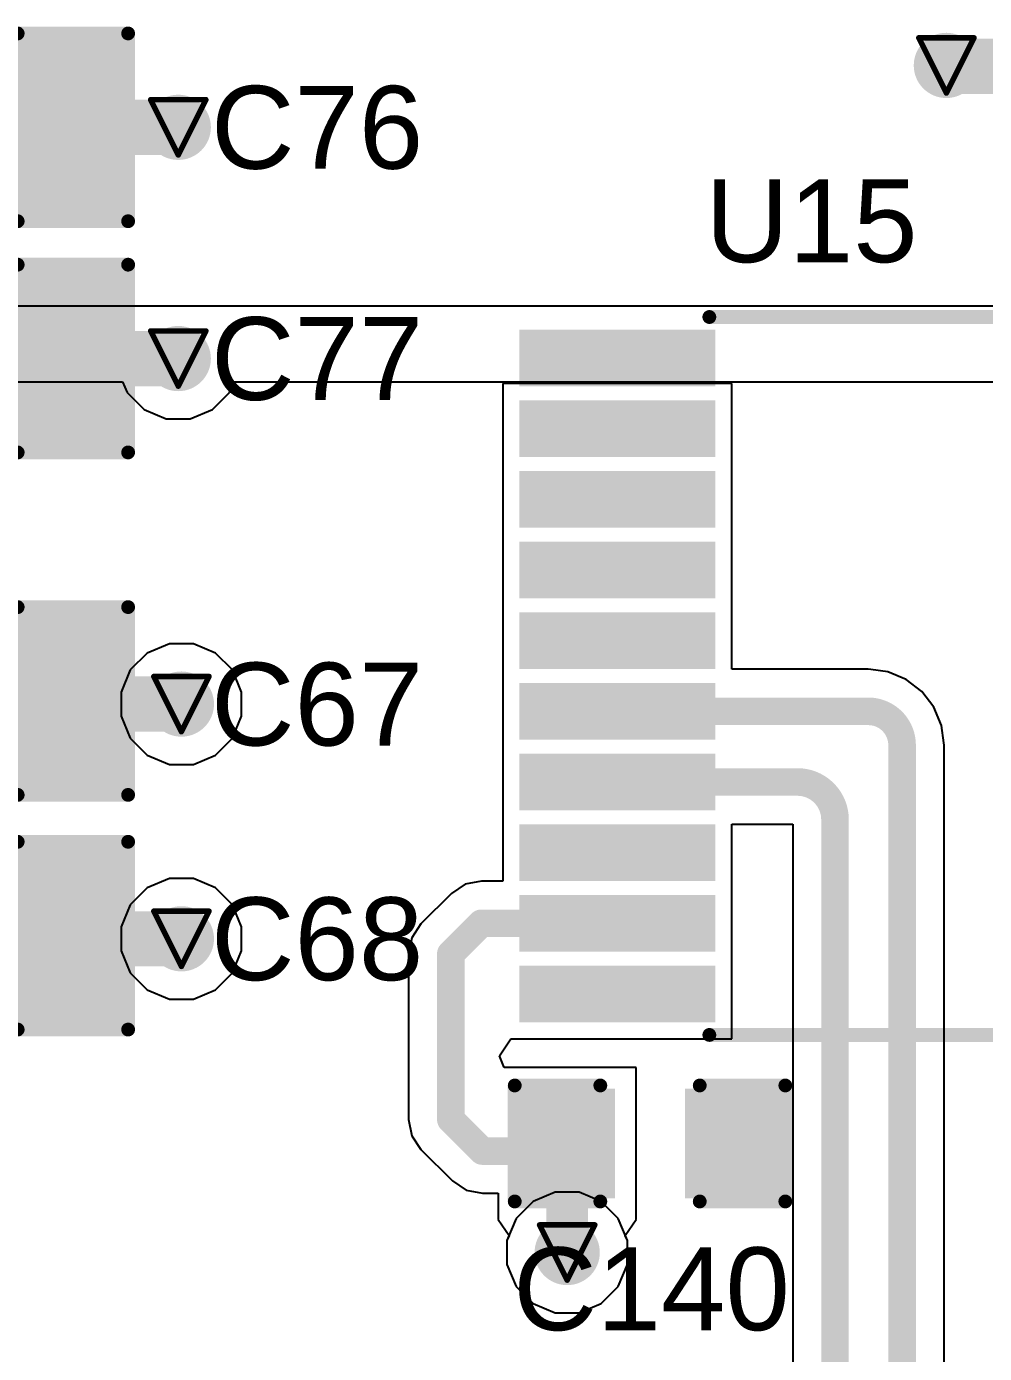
# Model space of a CAD drawing. Header units: inches. Extents: x 0 to 12.2, y 0 to 7.
# Drawn here: x 1.7982 to 2.1451, y 3.2737 to 3.7542 of the extents above; entities that cross this region are included whole.
import ezdxf

# ---------------------------------------------------------------- set-up
doc = ezdxf.new("R2010")
doc.units = ezdxf.units.IN
doc.header["$MEASUREMENT"] = 0
for name, color, linetype in [('Bottom Layer', 5, 'Continuous'), ('Drill Drawing', 1, 'Continuous'), ('Layer 1', 16, 'Continuous'), ('Layer 2', 76, 'Continuous'), ('Top Layer', 1, 'Continuous'), ('Top Overlay', 2, 'Continuous'), ('Top Paste', 8, 'Continuous'), ('Top Solder', 216, 'Continuous'), ('Via Holes', 16, 'Continuous')]:
    doc.layers.add(name, color=color, linetype=linetype)
doc.styles.add('Arial', font='', dxfattribs={"height": 0.2})
doc.styles.get('Arial').set_extended_font_data('Arial')

# ---------------------------------------------------------------- blocks, each defined once
blk = doc.blocks.new('TSSOP_20_16')
at = {"layer": 'Top Layer'}
for points in [[(-0.07874, 0.12146), (-0.07874, 0.10886), (-0.14173, 0.10886), (-0.14173, 0.12146)], [(0.14173, 0.12146), (0.14173, 0.10886), (0.07874, 0.10886), (0.07874, 0.12146)], [(-0.07874, 0.09587), (-0.07874, 0.08327), (-0.14173, 0.08327), (-0.14173, 0.09587)], [(0.14173, 0.09587), (0.14173, 0.08327), (0.07874, 0.08327), (0.07874, 0.09587)], [(-0.07874, 0.07028), (-0.07874, 0.05768), (-0.14173, 0.05768), (-0.14173, 0.07028)], [(0.14173, 0.07028), (0.14173, 0.05768), (0.07874, 0.05768), (0.07874, 0.07028)], [(-0.07874, 0.04469), (-0.07874, 0.03209), (-0.14173, 0.03209), (-0.14173, 0.04469)], [(0.14173, 0.04469), (0.14173, 0.03209), (0.07874, 0.03209), (0.07874, 0.04469)], [(-0.07874, 0.01909), (-0.07874, 0.0065), (-0.14173, 0.0065), (-0.14173, 0.01909)], [(0.14173, 0.01909), (0.14173, 0.0065), (0.07874, 0.0065), (0.07874, 0.01909)], [(-0.07874, -0.0065), (-0.07874, -0.01909), (-0.14173, -0.01909), (-0.14173, -0.0065)], [(0.14173, -0.0065), (0.14173, -0.01909), (0.07874, -0.01909), (0.07874, -0.0065)], [(-0.07874, -0.03209), (-0.07874, -0.04469), (-0.14173, -0.04469), (-0.14173, -0.03209)], [(0.14173, -0.03209), (0.14173, -0.04469), (0.07874, -0.04469), (0.07874, -0.03209)], [(-0.07874, -0.05768), (-0.07874, -0.07028), (-0.14173, -0.07028), (-0.14173, -0.05768)], [(0.14173, -0.05768), (0.14173, -0.07028), (0.07874, -0.07028), (0.07874, -0.05768)], [(-0.07874, -0.08327), (-0.07874, -0.09587), (-0.14173, -0.09587), (-0.14173, -0.08327)], [(0.14173, -0.08327), (0.14173, -0.09587), (0.07874, -0.09587), (0.07874, -0.08327)], [(-0.07874, -0.10886), (-0.07874, -0.12146), (-0.14173, -0.12146), (-0.14173, -0.10886)], [(0.14173, -0.10886), (0.14173, -0.12146), (0.07874, -0.12146), (0.07874, -0.10886)]]:
    blk.add_hatch(color=1, dxfattribs=at).paths.add_polyline_path(points)
at = {"layer": 'Top Overlay'}
blk.add_hatch(color=2, dxfattribs=at).paths.add_polyline_path([(-0.07506, 0.106), (-0.06806, 0.106), (-0.06806, 0.123), (-0.07506, 0.123)])
at = {"layer": 'Top Paste'}
for points in [[(-0.07874, 0.12146), (-0.07874, 0.10886), (-0.14173, 0.10886), (-0.14173, 0.12146)], [(0.14173, 0.12146), (0.14173, 0.10886), (0.07874, 0.10886), (0.07874, 0.12146)], [(-0.07874, 0.09587), (-0.07874, 0.08327), (-0.14173, 0.08327), (-0.14173, 0.09587)], [(0.14173, 0.09587), (0.14173, 0.08327), (0.07874, 0.08327), (0.07874, 0.09587)], [(-0.07874, 0.07028), (-0.07874, 0.05768), (-0.14173, 0.05768), (-0.14173, 0.07028)], [(0.14173, 0.07028), (0.14173, 0.05768), (0.07874, 0.05768), (0.07874, 0.07028)], [(-0.07874, 0.04469), (-0.07874, 0.03209), (-0.14173, 0.03209), (-0.14173, 0.04469)], [(0.14173, 0.04469), (0.14173, 0.03209), (0.07874, 0.03209), (0.07874, 0.04469)], [(-0.07874, 0.01909), (-0.07874, 0.0065), (-0.14173, 0.0065), (-0.14173, 0.01909)], [(0.14173, 0.01909), (0.14173, 0.0065), (0.07874, 0.0065), (0.07874, 0.01909)], [(-0.07874, -0.0065), (-0.07874, -0.01909), (-0.14173, -0.01909), (-0.14173, -0.0065)], [(0.14173, -0.0065), (0.14173, -0.01909), (0.07874, -0.01909), (0.07874, -0.0065)], [(-0.07874, -0.03209), (-0.07874, -0.04469), (-0.14173, -0.04469), (-0.14173, -0.03209)], [(0.14173, -0.03209), (0.14173, -0.04469), (0.07874, -0.04469), (0.07874, -0.03209)], [(-0.07874, -0.05768), (-0.07874, -0.07028), (-0.14173, -0.07028), (-0.14173, -0.05768)], [(0.14173, -0.05768), (0.14173, -0.07028), (0.07874, -0.07028), (0.07874, -0.05768)], [(-0.07874, -0.08327), (-0.07874, -0.09587), (-0.14173, -0.09587), (-0.14173, -0.08327)], [(0.14173, -0.08327), (0.14173, -0.09587), (0.07874, -0.09587), (0.07874, -0.08327)], [(-0.07874, -0.10886), (-0.07874, -0.12146), (-0.14173, -0.12146), (-0.14173, -0.10886)], [(0.14173, -0.10886), (0.14173, -0.12146), (0.07874, -0.12146), (0.07874, -0.10886)]]:
    blk.add_hatch(color=8, dxfattribs=at).paths.add_polyline_path(points)
at = {"layer": 'Top Solder'}
for points in [[(-0.07474, 0.12546), (-0.07474, 0.10486), (-0.14573, 0.10486), (-0.14573, 0.12546)], [(0.14573, 0.12546), (0.14573, 0.10486), (0.07474, 0.10486), (0.07474, 0.12546)], [(-0.07474, 0.09987), (-0.07474, 0.07927), (-0.14573, 0.07927), (-0.14573, 0.09987)], [(0.14573, 0.09987), (0.14573, 0.07927), (0.07474, 0.07927), (0.07474, 0.09987)], [(-0.07474, 0.07428), (-0.07474, 0.05368), (-0.14573, 0.05368), (-0.14573, 0.07428)], [(0.14573, 0.07428), (0.14573, 0.05368), (0.07474, 0.05368), (0.07474, 0.07428)], [(-0.07474, 0.04868), (-0.07474, 0.02809), (-0.14573, 0.02809), (-0.14573, 0.04868)], [(0.14573, 0.04868), (0.14573, 0.02809), (0.07474, 0.02809), (0.07474, 0.04868)], [(-0.07474, 0.02309), (-0.07474, 0.0025), (-0.14573, 0.0025), (-0.14573, 0.02309)], [(0.14573, 0.02309), (0.14573, 0.0025), (0.07474, 0.0025), (0.07474, 0.02309)], [(-0.07474, -0.0025), (-0.07474, -0.02309), (-0.14573, -0.02309), (-0.14573, -0.0025)], [(0.14573, -0.0025), (0.14573, -0.02309), (0.07474, -0.02309), (0.07474, -0.0025)], [(-0.07474, -0.02809), (-0.07474, -0.04868), (-0.14573, -0.04868), (-0.14573, -0.02809)], [(0.14573, -0.02809), (0.14573, -0.04868), (0.07474, -0.04868), (0.07474, -0.02809)], [(-0.07474, -0.05368), (-0.07474, -0.07428), (-0.14573, -0.07428), (-0.14573, -0.05368)], [(0.14573, -0.05368), (0.14573, -0.07428), (0.07474, -0.07428), (0.07474, -0.05368)], [(-0.07474, -0.07927), (-0.07474, -0.09987), (-0.14573, -0.09987), (-0.14573, -0.07927)], [(0.14573, -0.07927), (0.14573, -0.09987), (0.07474, -0.09987), (0.07474, -0.07927)], [(-0.07474, -0.10486), (-0.07474, -0.12546), (-0.14573, -0.12546), (-0.14573, -0.10486)], [(0.14573, -0.10486), (0.14573, -0.12546), (0.07474, -0.12546), (0.07474, -0.10486)]]:
    blk.add_hatch(color=216, dxfattribs=at).paths.add_polyline_path(points)
at = {"layer": 'Top Overlay'}
for points in [[(0.07694, 0.13, 0.005, 0.005, 0), (-0.07506, 0.13, 0.005, 0.005, 0)], [(-0.15256, 0.1215, 0.005, 0.005, 0), (-0.15256, 0.1115, 0.005, 0.005, 0)], [(-0.14756, 0.1165, 0.005, 0.005, 0), (-0.15256, 0.1215, 0.005, 0.005, 0)], [(-0.14756, 0.1165, 0.005, 0.005, 0), (-0.15256, 0.1115, 0.005, 0.005, 0)], [(0.07694, -0.13, 0.005, 0.005, 0), (-0.07506, -0.13, 0.005, 0.005, 0)]]:
    blk.add_lwpolyline(points, format="xyseb", dxfattribs=at)
for points in [[(-0.07631, 0.13, 0.0025, 0.0025, 1), (-0.07381, 0.13, 0.0025, 0.0025, 1)], [(0.07569, 0.13, 0.0025, 0.0025, 1), (0.07819, 0.13, 0.0025, 0.0025, 1)], [(-0.15381, 0.1215, 0.0025, 0.0025, 1), (-0.15131, 0.1215, 0.0025, 0.0025, 1)], [(-0.15381, 0.1215, 0.0025, 0.0025, 1), (-0.15131, 0.1215, 0.0025, 0.0025, 1)], [(-0.14881, 0.1165, 0.0025, 0.0025, 1), (-0.14631, 0.1165, 0.0025, 0.0025, 1)], [(-0.14881, 0.1165, 0.0025, 0.0025, 1), (-0.14631, 0.1165, 0.0025, 0.0025, 1)], [(-0.15381, 0.1115, 0.0025, 0.0025, 1), (-0.15131, 0.1115, 0.0025, 0.0025, 1)], [(-0.15381, 0.1115, 0.0025, 0.0025, 1), (-0.15131, 0.1115, 0.0025, 0.0025, 1)], [(-0.07631, -0.13, 0.0025, 0.0025, 1), (-0.07381, -0.13, 0.0025, 0.0025, 1)], [(0.07569, -0.13, 0.0025, 0.0025, 1), (0.07819, -0.13, 0.0025, 0.0025, 1)]]:
    blk.add_lwpolyline(points, format="xyseb", close=True, dxfattribs=at)
blk = doc.blocks.new('C___0603_216')
at = {"layer": 'Top Layer'}
for points in [[(-0.015, 0.0175), (-0.015, -0.0175), (-0.045, -0.0175), (-0.045, 0.0175)], [(0.045, 0.0175), (0.045, -0.0175), (0.015, -0.0175), (0.015, 0.0175)]]:
    blk.add_hatch(color=1, dxfattribs=at).paths.add_polyline_path(points)
at = {"layer": 'Top Paste'}
for points in [[(-0.015, 0.0175), (-0.015, -0.0175), (-0.045, -0.0175), (-0.045, 0.0175)], [(0.045, 0.0175), (0.045, -0.0175), (0.015, -0.0175), (0.015, 0.0175)]]:
    blk.add_hatch(color=8, dxfattribs=at).paths.add_polyline_path(points)
at = {"layer": 'Top Solder'}
for points in [[(-0.01264, 0.01986), (-0.01264, -0.01986), (-0.04736, -0.01986), (-0.04736, 0.01986)], [(0.04736, 0.01986), (0.04736, -0.01986), (0.01264, -0.01986), (0.01264, 0.01986)]]:
    blk.add_hatch(color=216, dxfattribs=at).paths.add_polyline_path(points)
at = {"layer": 'Top Overlay'}
for points in [[(-0.049, 0.021, 0.005, 0.005, 0), (-0.049, -0.021, 0.005, 0.005, 0)], [(-0.018, 0.021, 0.005, 0.005, 0), (-0.049, 0.021, 0.005, 0.005, 0)], [(0.049, 0.021, 0.005, 0.005, 0), (0.018, 0.021, 0.005, 0.005, 0)], [(0.049, 0.021, 0.005, 0.005, 0), (0.049, -0.021, 0.005, 0.005, 0)], [(-0.018, -0.021, 0.005, 0.005, 0), (-0.049, -0.021, 0.005, 0.005, 0)], [(0.049, -0.021, 0.005, 0.005, 0), (0.018, -0.021, 0.005, 0.005, 0)]]:
    blk.add_lwpolyline(points, format="xyseb", dxfattribs=at)
for points in [[(-0.05025, 0.021, 0.0025, 0.0025, 1), (-0.04775, 0.021, 0.0025, 0.0025, 1)], [(-0.05025, 0.021, 0.0025, 0.0025, 1), (-0.04775, 0.021, 0.0025, 0.0025, 1)], [(-0.01925, 0.021, 0.0025, 0.0025, 1), (-0.01675, 0.021, 0.0025, 0.0025, 1)], [(0.01675, 0.021, 0.0025, 0.0025, 1), (0.01925, 0.021, 0.0025, 0.0025, 1)], [(0.04775, 0.021, 0.0025, 0.0025, 1), (0.05025, 0.021, 0.0025, 0.0025, 1)], [(0.04775, 0.021, 0.0025, 0.0025, 1), (0.05025, 0.021, 0.0025, 0.0025, 1)], [(-0.05025, -0.021, 0.0025, 0.0025, 1), (-0.04775, -0.021, 0.0025, 0.0025, 1)], [(-0.05025, -0.021, 0.0025, 0.0025, 1), (-0.04775, -0.021, 0.0025, 0.0025, 1)], [(-0.01925, -0.021, 0.0025, 0.0025, 1), (-0.01675, -0.021, 0.0025, 0.0025, 1)], [(0.01675, -0.021, 0.0025, 0.0025, 1), (0.01925, -0.021, 0.0025, 0.0025, 1)], [(0.04775, -0.021, 0.0025, 0.0025, 1), (0.05025, -0.021, 0.0025, 0.0025, 1)], [(0.04775, -0.021, 0.0025, 0.0025, 1), (0.05025, -0.021, 0.0025, 0.0025, 1)]]:
    blk.add_lwpolyline(points, format="xyseb", close=True, dxfattribs=at)
blk = doc.blocks.new('C___0805_279')
at = {"layer": 'Top Layer'}
for points in [[(-0.06, 0.03), (-0.02, 0.03), (-0.02, -0.03), (-0.06, -0.03)], [(0.02, 0.03), (0.06, 0.03), (0.06, -0.03), (0.02, -0.03)]]:
    blk.add_hatch(color=1, dxfattribs=at).paths.add_polyline_path(points)
at = {"layer": 'Top Paste'}
for points in [[(-0.06, 0.03), (-0.02, 0.03), (-0.02, -0.03), (-0.06, -0.03)], [(0.02, 0.03), (0.06, 0.03), (0.06, -0.03), (0.02, -0.03)]]:
    blk.add_hatch(color=8, dxfattribs=at).paths.add_polyline_path(points)
at = {"layer": 'Top Solder'}
for points in [[(-0.06276, 0.03276), (-0.01724, 0.03276), (-0.01724, -0.03276), (-0.06276, -0.03276)], [(0.01724, 0.03276), (0.06276, 0.03276), (0.06276, -0.03276), (0.01724, -0.03276)]]:
    blk.add_hatch(color=216, dxfattribs=at).paths.add_polyline_path(points)
at = {"layer": 'Top Overlay'}
for points in [[(-0.024, 0.034, 0.005, 0.005, 0), (-0.064, 0.034, 0.005, 0.005, 0)], [(-0.064, 0.034, 0.005, 0.005, 0), (-0.064, -0.034, 0.005, 0.005, 0)], [(0.064, 0.034, 0.005, 0.005, 0), (0.024, 0.034, 0.005, 0.005, 0)], [(0.064, 0.034, 0.005, 0.005, 0), (0.064, -0.034, 0.005, 0.005, 0)], [(-0.024, -0.034, 0.005, 0.005, 0), (-0.064, -0.034, 0.005, 0.005, 0)], [(0.064, -0.034, 0.005, 0.005, 0), (0.024, -0.034, 0.005, 0.005, 0)]]:
    blk.add_lwpolyline(points, format="xyseb", dxfattribs=at)
for points in [[(-0.06525, 0.034, 0.0025, 0.0025, 1), (-0.06275, 0.034, 0.0025, 0.0025, 1)], [(-0.06525, 0.034, 0.0025, 0.0025, 1), (-0.06275, 0.034, 0.0025, 0.0025, 1)], [(-0.02525, 0.034, 0.0025, 0.0025, 1), (-0.02275, 0.034, 0.0025, 0.0025, 1)], [(0.02275, 0.034, 0.0025, 0.0025, 1), (0.02525, 0.034, 0.0025, 0.0025, 1)], [(0.06275, 0.034, 0.0025, 0.0025, 1), (0.06525, 0.034, 0.0025, 0.0025, 1)], [(0.06275, 0.034, 0.0025, 0.0025, 1), (0.06525, 0.034, 0.0025, 0.0025, 1)], [(-0.06525, -0.034, 0.0025, 0.0025, 1), (-0.06275, -0.034, 0.0025, 0.0025, 1)], [(-0.06525, -0.034, 0.0025, 0.0025, 1), (-0.06275, -0.034, 0.0025, 0.0025, 1)], [(-0.02525, -0.034, 0.0025, 0.0025, 1), (-0.02275, -0.034, 0.0025, 0.0025, 1)], [(0.02275, -0.034, 0.0025, 0.0025, 1), (0.02525, -0.034, 0.0025, 0.0025, 1)], [(0.06275, -0.034, 0.0025, 0.0025, 1), (0.06525, -0.034, 0.0025, 0.0025, 1)], [(0.06275, -0.034, 0.0025, 0.0025, 1), (0.06525, -0.034, 0.0025, 0.0025, 1)]]:
    blk.add_lwpolyline(points, format="xyseb", close=True, dxfattribs=at)
blk = doc.blocks.new('C___0805_280')
at = {"layer": 'Top Layer'}
for points in [[(-0.06, 0.03), (-0.02, 0.03), (-0.02, -0.03), (-0.06, -0.03)], [(0.02, 0.03), (0.06, 0.03), (0.06, -0.03), (0.02, -0.03)]]:
    blk.add_hatch(color=1, dxfattribs=at).paths.add_polyline_path(points)
at = {"layer": 'Top Paste'}
for points in [[(-0.06, 0.03), (-0.02, 0.03), (-0.02, -0.03), (-0.06, -0.03)], [(0.02, 0.03), (0.06, 0.03), (0.06, -0.03), (0.02, -0.03)]]:
    blk.add_hatch(color=8, dxfattribs=at).paths.add_polyline_path(points)
at = {"layer": 'Top Solder'}
for points in [[(-0.06276, 0.03276), (-0.01724, 0.03276), (-0.01724, -0.03276), (-0.06276, -0.03276)], [(0.01724, 0.03276), (0.06276, 0.03276), (0.06276, -0.03276), (0.01724, -0.03276)]]:
    blk.add_hatch(color=216, dxfattribs=at).paths.add_polyline_path(points)
at = {"layer": 'Top Overlay'}
for points in [[(-0.024, 0.034, 0.005, 0.005, 0), (-0.064, 0.034, 0.005, 0.005, 0)], [(-0.064, 0.034, 0.005, 0.005, 0), (-0.064, -0.034, 0.005, 0.005, 0)], [(0.064, 0.034, 0.005, 0.005, 0), (0.024, 0.034, 0.005, 0.005, 0)], [(0.064, 0.034, 0.005, 0.005, 0), (0.064, -0.034, 0.005, 0.005, 0)], [(-0.024, -0.034, 0.005, 0.005, 0), (-0.064, -0.034, 0.005, 0.005, 0)], [(0.064, -0.034, 0.005, 0.005, 0), (0.024, -0.034, 0.005, 0.005, 0)]]:
    blk.add_lwpolyline(points, format="xyseb", dxfattribs=at)
for points in [[(-0.06525, 0.034, 0.0025, 0.0025, 1), (-0.06275, 0.034, 0.0025, 0.0025, 1)], [(-0.06525, 0.034, 0.0025, 0.0025, 1), (-0.06275, 0.034, 0.0025, 0.0025, 1)], [(-0.02525, 0.034, 0.0025, 0.0025, 1), (-0.02275, 0.034, 0.0025, 0.0025, 1)], [(0.02275, 0.034, 0.0025, 0.0025, 1), (0.02525, 0.034, 0.0025, 0.0025, 1)], [(0.06275, 0.034, 0.0025, 0.0025, 1), (0.06525, 0.034, 0.0025, 0.0025, 1)], [(0.06275, 0.034, 0.0025, 0.0025, 1), (0.06525, 0.034, 0.0025, 0.0025, 1)], [(-0.06525, -0.034, 0.0025, 0.0025, 1), (-0.06275, -0.034, 0.0025, 0.0025, 1)], [(-0.06525, -0.034, 0.0025, 0.0025, 1), (-0.06275, -0.034, 0.0025, 0.0025, 1)], [(-0.02525, -0.034, 0.0025, 0.0025, 1), (-0.02275, -0.034, 0.0025, 0.0025, 1)], [(0.02275, -0.034, 0.0025, 0.0025, 1), (0.02525, -0.034, 0.0025, 0.0025, 1)], [(0.06275, -0.034, 0.0025, 0.0025, 1), (0.06525, -0.034, 0.0025, 0.0025, 1)], [(0.06275, -0.034, 0.0025, 0.0025, 1), (0.06525, -0.034, 0.0025, 0.0025, 1)]]:
    blk.add_lwpolyline(points, format="xyseb", close=True, dxfattribs=at)
blk = doc.blocks.new('C___0805_288')
at = {"layer": 'Top Layer'}
for points in [[(-0.06, 0.03), (-0.02, 0.03), (-0.02, -0.03), (-0.06, -0.03)], [(0.02, 0.03), (0.06, 0.03), (0.06, -0.03), (0.02, -0.03)]]:
    blk.add_hatch(color=1, dxfattribs=at).paths.add_polyline_path(points)
at = {"layer": 'Top Paste'}
for points in [[(-0.06, 0.03), (-0.02, 0.03), (-0.02, -0.03), (-0.06, -0.03)], [(0.02, 0.03), (0.06, 0.03), (0.06, -0.03), (0.02, -0.03)]]:
    blk.add_hatch(color=8, dxfattribs=at).paths.add_polyline_path(points)
at = {"layer": 'Top Solder'}
for points in [[(-0.06276, 0.03276), (-0.01724, 0.03276), (-0.01724, -0.03276), (-0.06276, -0.03276)], [(0.01724, 0.03276), (0.06276, 0.03276), (0.06276, -0.03276), (0.01724, -0.03276)]]:
    blk.add_hatch(color=216, dxfattribs=at).paths.add_polyline_path(points)
at = {"layer": 'Top Overlay'}
for points in [[(-0.064, 0.034, 0.005, 0.005, 0), (-0.064, -0.034, 0.005, 0.005, 0)], [(-0.024, 0.034, 0.005, 0.005, 0), (-0.064, 0.034, 0.005, 0.005, 0)], [(0.064, 0.034, 0.005, 0.005, 0), (0.024, 0.034, 0.005, 0.005, 0)], [(0.064, 0.034, 0.005, 0.005, 0), (0.064, -0.034, 0.005, 0.005, 0)], [(-0.024, -0.034, 0.005, 0.005, 0), (-0.064, -0.034, 0.005, 0.005, 0)], [(0.064, -0.034, 0.005, 0.005, 0), (0.024, -0.034, 0.005, 0.005, 0)]]:
    blk.add_lwpolyline(points, format="xyseb", dxfattribs=at)
for points in [[(-0.06525, 0.034, 0.0025, 0.0025, 1), (-0.06275, 0.034, 0.0025, 0.0025, 1)], [(-0.06525, 0.034, 0.0025, 0.0025, 1), (-0.06275, 0.034, 0.0025, 0.0025, 1)], [(-0.02525, 0.034, 0.0025, 0.0025, 1), (-0.02275, 0.034, 0.0025, 0.0025, 1)], [(0.02275, 0.034, 0.0025, 0.0025, 1), (0.02525, 0.034, 0.0025, 0.0025, 1)], [(0.06275, 0.034, 0.0025, 0.0025, 1), (0.06525, 0.034, 0.0025, 0.0025, 1)], [(0.06275, 0.034, 0.0025, 0.0025, 1), (0.06525, 0.034, 0.0025, 0.0025, 1)], [(-0.06525, -0.034, 0.0025, 0.0025, 1), (-0.06275, -0.034, 0.0025, 0.0025, 1)], [(-0.06525, -0.034, 0.0025, 0.0025, 1), (-0.06275, -0.034, 0.0025, 0.0025, 1)], [(-0.02525, -0.034, 0.0025, 0.0025, 1), (-0.02275, -0.034, 0.0025, 0.0025, 1)], [(0.02275, -0.034, 0.0025, 0.0025, 1), (0.02525, -0.034, 0.0025, 0.0025, 1)], [(0.06275, -0.034, 0.0025, 0.0025, 1), (0.06525, -0.034, 0.0025, 0.0025, 1)], [(0.06275, -0.034, 0.0025, 0.0025, 1), (0.06525, -0.034, 0.0025, 0.0025, 1)]]:
    blk.add_lwpolyline(points, format="xyseb", close=True, dxfattribs=at)
blk = doc.blocks.new('C___0805_289')
at = {"layer": 'Top Layer'}
for points in [[(-0.06, 0.03), (-0.02, 0.03), (-0.02, -0.03), (-0.06, -0.03)], [(0.02, 0.03), (0.06, 0.03), (0.06, -0.03), (0.02, -0.03)]]:
    blk.add_hatch(color=1, dxfattribs=at).paths.add_polyline_path(points)
at = {"layer": 'Top Paste'}
for points in [[(-0.06, 0.03), (-0.02, 0.03), (-0.02, -0.03), (-0.06, -0.03)], [(0.02, 0.03), (0.06, 0.03), (0.06, -0.03), (0.02, -0.03)]]:
    blk.add_hatch(color=8, dxfattribs=at).paths.add_polyline_path(points)
at = {"layer": 'Top Solder'}
for points in [[(-0.06276, 0.03276), (-0.01724, 0.03276), (-0.01724, -0.03276), (-0.06276, -0.03276)], [(0.01724, 0.03276), (0.06276, 0.03276), (0.06276, -0.03276), (0.01724, -0.03276)]]:
    blk.add_hatch(color=216, dxfattribs=at).paths.add_polyline_path(points)
at = {"layer": 'Top Overlay'}
for points in [[(-0.024, 0.034, 0.005, 0.005, 0), (-0.064, 0.034, 0.005, 0.005, 0)], [(-0.064, 0.034, 0.005, 0.005, 0), (-0.064, -0.034, 0.005, 0.005, 0)], [(0.064, 0.034, 0.005, 0.005, 0), (0.024, 0.034, 0.005, 0.005, 0)], [(0.064, 0.034, 0.005, 0.005, 0), (0.064, -0.034, 0.005, 0.005, 0)], [(-0.024, -0.034, 0.005, 0.005, 0), (-0.064, -0.034, 0.005, 0.005, 0)], [(0.064, -0.034, 0.005, 0.005, 0), (0.024, -0.034, 0.005, 0.005, 0)]]:
    blk.add_lwpolyline(points, format="xyseb", dxfattribs=at)
for points in [[(-0.06525, 0.034, 0.0025, 0.0025, 1), (-0.06275, 0.034, 0.0025, 0.0025, 1)], [(-0.06525, 0.034, 0.0025, 0.0025, 1), (-0.06275, 0.034, 0.0025, 0.0025, 1)], [(-0.02525, 0.034, 0.0025, 0.0025, 1), (-0.02275, 0.034, 0.0025, 0.0025, 1)], [(0.02275, 0.034, 0.0025, 0.0025, 1), (0.02525, 0.034, 0.0025, 0.0025, 1)], [(0.06275, 0.034, 0.0025, 0.0025, 1), (0.06525, 0.034, 0.0025, 0.0025, 1)], [(0.06275, 0.034, 0.0025, 0.0025, 1), (0.06525, 0.034, 0.0025, 0.0025, 1)], [(-0.06525, -0.034, 0.0025, 0.0025, 1), (-0.06275, -0.034, 0.0025, 0.0025, 1)], [(-0.06525, -0.034, 0.0025, 0.0025, 1), (-0.06275, -0.034, 0.0025, 0.0025, 1)], [(-0.02525, -0.034, 0.0025, 0.0025, 1), (-0.02275, -0.034, 0.0025, 0.0025, 1)], [(0.02275, -0.034, 0.0025, 0.0025, 1), (0.02525, -0.034, 0.0025, 0.0025, 1)], [(0.06275, -0.034, 0.0025, 0.0025, 1), (0.06525, -0.034, 0.0025, 0.0025, 1)], [(0.06275, -0.034, 0.0025, 0.0025, 1), (0.06525, -0.034, 0.0025, 0.0025, 1)]]:
    blk.add_lwpolyline(points, format="xyseb", close=True, dxfattribs=at)

msp = doc.modelspace()

# ---------------------------------------------------------------- hatches: boundary and pattern name
at = {"layer": 'Bottom Layer'}
h = msp.add_hatch(color=5, dxfattribs=at)
edge = h.paths.add_edge_path()
edge.add_arc((2.13133, 3.74016), 0.01181, 0, 360)
h = msp.add_hatch(color=5, dxfattribs=at)
edge = h.paths.add_edge_path()
edge.add_arc((1.85316, 3.71774), 0.01181, 0, 360)
h = msp.add_hatch(color=5, dxfattribs=at)
edge = h.paths.add_edge_path()
edge.add_arc((1.85316, 3.634), 0.01181, 0, 360)
h = msp.add_hatch(color=5, dxfattribs=at)
edge = h.paths.add_edge_path()
edge.add_arc((1.85429, 3.50887), 0.01181, 0, 360)
h = msp.add_hatch(color=5, dxfattribs=at)
edge = h.paths.add_edge_path()
edge.add_arc((1.85429, 3.42387), 0.01181, 0, 360)
h = msp.add_hatch(color=5, dxfattribs=at)
edge = h.paths.add_edge_path()
edge.add_arc((1.99401, 3.31026), 0.01181, 0, 360)
at = {"layer": 'Layer 1'}
h = msp.add_hatch(color=16, dxfattribs=at)
edge = h.paths.add_edge_path()
edge.add_arc((2.13133, 3.74016), 0.01181, 0, 360)
h = msp.add_hatch(color=16, dxfattribs=at)
edge = h.paths.add_edge_path()
edge.add_arc((1.85316, 3.71774), 0.01181, 0, 360)
h = msp.add_hatch(color=16, dxfattribs=at)
edge = h.paths.add_edge_path()
edge.add_arc((1.85316, 3.634), 0.01181, 0, 360)
h = msp.add_hatch(color=16, dxfattribs=at)
edge = h.paths.add_edge_path()
edge.add_arc((1.85429, 3.50887), 0.01181, 0, 360)
h = msp.add_hatch(color=16, dxfattribs=at)
edge = h.paths.add_edge_path()
edge.add_arc((1.85429, 3.42387), 0.01181, 0, 360)
h = msp.add_hatch(color=16, dxfattribs=at)
edge = h.paths.add_edge_path()
edge.add_arc((1.99401, 3.31026), 0.01181, 0, 360)
at = {"layer": 'Layer 2'}
h = msp.add_hatch(color=76, dxfattribs=at)
edge = h.paths.add_edge_path()
edge.add_arc((2.13133, 3.74016), 0.01181, 0, 360)
h = msp.add_hatch(color=76, dxfattribs=at)
edge = h.paths.add_edge_path()
edge.add_arc((1.85316, 3.71774), 0.01181, 0, 360)
h = msp.add_hatch(color=76, dxfattribs=at)
edge = h.paths.add_edge_path()
edge.add_arc((1.85316, 3.634), 0.01181, 0, 360)
h = msp.add_hatch(color=76, dxfattribs=at)
edge = h.paths.add_edge_path()
edge.add_arc((1.85429, 3.50887), 0.01181, 0, 360)
h = msp.add_hatch(color=76, dxfattribs=at)
edge = h.paths.add_edge_path()
edge.add_arc((1.85429, 3.42387), 0.01181, 0, 360)
h = msp.add_hatch(color=76, dxfattribs=at)
edge = h.paths.add_edge_path()
edge.add_arc((1.99401, 3.31026), 0.01181, 0, 360)
at = {"layer": 'Top Layer'}
h = msp.add_hatch(color=1, dxfattribs=at)
edge = h.paths.add_edge_path()
edge.add_arc((2.13133, 3.74016), 0.01181, 0, 360)
h = msp.add_hatch(color=1, dxfattribs=at)
edge = h.paths.add_edge_path()
edge.add_arc((1.85316, 3.71774), 0.01181, 0, 360)
h = msp.add_hatch(color=1, dxfattribs=at)
edge = h.paths.add_edge_path()
edge.add_arc((1.85316, 3.634), 0.01181, 0, 360)
h = msp.add_hatch(color=1, dxfattribs=at)
edge = h.paths.add_edge_path()
edge.add_arc((1.85429, 3.50887), 0.01181, 0, 360)
h = msp.add_hatch(color=1, dxfattribs=at)
edge = h.paths.add_edge_path()
edge.add_arc((1.85429, 3.42387), 0.01181, 0, 360)
h = msp.add_hatch(color=1, dxfattribs=at)
edge = h.paths.add_edge_path()
edge.add_arc((1.99401, 3.31026), 0.01181, 0, 360)
at = {"layer": 'Via Holes'}
h = msp.add_hatch(color=7, dxfattribs=at)
edge = h.paths.add_edge_path()
edge.add_arc((2.13133, 3.74016), 0.00591, 0, 360)
h = msp.add_hatch(color=7, dxfattribs=at)
edge = h.paths.add_edge_path()
edge.add_arc((1.85316, 3.71774), 0.00591, 0, 360)
h = msp.add_hatch(color=7, dxfattribs=at)
edge = h.paths.add_edge_path()
edge.add_arc((1.85316, 3.634), 0.00591, 0, 360)
h = msp.add_hatch(color=7, dxfattribs=at)
edge = h.paths.add_edge_path()
edge.add_arc((1.85429, 3.50887), 0.00591, 0, 360)
h = msp.add_hatch(color=7, dxfattribs=at)
edge = h.paths.add_edge_path()
edge.add_arc((1.85429, 3.42387), 0.00591, 0, 360)
h = msp.add_hatch(color=7, dxfattribs=at)
edge = h.paths.add_edge_path()
edge.add_arc((1.99401, 3.31026), 0.00591, 0, 360)

# ---------------------------------------------------------------- linework, layer by layer
at = {"layer": 'Bottom Layer'}
for p, q in [((1.98967, 3.33207), (1.98165, 3.32875)), ((1.99835, 3.33207), (1.98967, 3.33207)), ((2.00636, 3.32875), (1.99835, 3.33207)), ((1.98165, 3.32875), (1.97552, 3.32261)), ((2.0125, 3.32261), (2.00636, 3.32875)), ((1.97552, 3.32261), (1.9722, 3.31459)), ((2.01582, 3.31459), (2.0125, 3.32261)), ((1.9722, 3.31459), (1.9722, 3.30592)), ((2.01582, 3.30592), (2.01582, 3.31459)), ((1.9722, 3.30592), (1.97552, 3.2979)), ((2.0125, 3.2979), (2.01582, 3.30592)), ((1.97552, 3.2979), (1.98165, 3.29177)), ((2.00636, 3.29177), (2.0125, 3.2979)), ((1.98165, 3.29177), (1.98967, 3.28845)), ((1.99835, 3.28845), (2.00636, 3.29177)), ((1.98967, 3.28845), (1.99835, 3.28845))]:
    msp.add_line(p, q, dxfattribs=at)
at = {"layer": 'Drill Drawing'}
for points in [[(2.12133, 3.75016, 0.002, 0.002, 0), (2.14133, 3.75016, 0.002, 0.002, 0)], [(2.12133, 3.75016, 0.002, 0.002, 0), (2.13133, 3.73016, 0.002, 0.002, 0)], [(2.13133, 3.73016, 0.002, 0.002, 0), (2.14133, 3.75016, 0.002, 0.002, 0)], [(1.84316, 3.72774, 0.002, 0.002, 0), (1.86316, 3.72774, 0.002, 0.002, 0)], [(1.84316, 3.72774, 0.002, 0.002, 0), (1.85316, 3.70774, 0.002, 0.002, 0)], [(1.85316, 3.70774, 0.002, 0.002, 0), (1.86316, 3.72774, 0.002, 0.002, 0)], [(1.84316, 3.644, 0.002, 0.002, 0), (1.86316, 3.644, 0.002, 0.002, 0)], [(1.84316, 3.644, 0.002, 0.002, 0), (1.85316, 3.624, 0.002, 0.002, 0)], [(1.85316, 3.624, 0.002, 0.002, 0), (1.86316, 3.644, 0.002, 0.002, 0)], [(1.84429, 3.51887, 0.002, 0.002, 0), (1.86429, 3.51887, 0.002, 0.002, 0)], [(1.84429, 3.51887, 0.002, 0.002, 0), (1.85429, 3.49887, 0.002, 0.002, 0)], [(1.85429, 3.49887, 0.002, 0.002, 0), (1.86429, 3.51887, 0.002, 0.002, 0)], [(1.84429, 3.43387, 0.002, 0.002, 0), (1.86429, 3.43387, 0.002, 0.002, 0)], [(1.84429, 3.43387, 0.002, 0.002, 0), (1.85429, 3.41387, 0.002, 0.002, 0)], [(1.85429, 3.41387, 0.002, 0.002, 0), (1.86429, 3.43387, 0.002, 0.002, 0)], [(1.98401, 3.32026, 0.002, 0.002, 0), (2.00401, 3.32026, 0.002, 0.002, 0)], [(1.98401, 3.32026, 0.002, 0.002, 0), (1.99401, 3.30026, 0.002, 0.002, 0)], [(1.99401, 3.30026, 0.002, 0.002, 0), (2.00401, 3.32026, 0.002, 0.002, 0)]]:
    msp.add_lwpolyline(points, format="xyseb", dxfattribs=at)
for points in [[(2.12083, 3.75016, 0.001, 0.001, 1), (2.12183, 3.75016, 0.001, 0.001, 1)], [(2.12083, 3.75016, 0.001, 0.001, 1), (2.12183, 3.75016, 0.001, 0.001, 1)], [(2.14083, 3.75016, 0.001, 0.001, 1), (2.14183, 3.75016, 0.001, 0.001, 1)], [(2.14083, 3.75016, 0.001, 0.001, 1), (2.14183, 3.75016, 0.001, 0.001, 1)], [(2.13083, 3.73016, 0.001, 0.001, 1), (2.13183, 3.73016, 0.001, 0.001, 1)], [(2.13083, 3.73016, 0.001, 0.001, 1), (2.13183, 3.73016, 0.001, 0.001, 1)], [(1.84266, 3.72774, 0.001, 0.001, 1), (1.84366, 3.72774, 0.001, 0.001, 1)], [(1.84266, 3.72774, 0.001, 0.001, 1), (1.84366, 3.72774, 0.001, 0.001, 1)], [(1.86266, 3.72774, 0.001, 0.001, 1), (1.86366, 3.72774, 0.001, 0.001, 1)], [(1.86266, 3.72774, 0.001, 0.001, 1), (1.86366, 3.72774, 0.001, 0.001, 1)], [(1.85266, 3.70774, 0.001, 0.001, 1), (1.85366, 3.70774, 0.001, 0.001, 1)], [(1.85266, 3.70774, 0.001, 0.001, 1), (1.85366, 3.70774, 0.001, 0.001, 1)], [(1.84266, 3.644, 0.001, 0.001, 1), (1.84366, 3.644, 0.001, 0.001, 1)], [(1.84266, 3.644, 0.001, 0.001, 1), (1.84366, 3.644, 0.001, 0.001, 1)], [(1.86266, 3.644, 0.001, 0.001, 1), (1.86366, 3.644, 0.001, 0.001, 1)], [(1.86266, 3.644, 0.001, 0.001, 1), (1.86366, 3.644, 0.001, 0.001, 1)], [(1.85266, 3.624, 0.001, 0.001, 1), (1.85366, 3.624, 0.001, 0.001, 1)], [(1.85266, 3.624, 0.001, 0.001, 1), (1.85366, 3.624, 0.001, 0.001, 1)], [(1.84379, 3.51887, 0.001, 0.001, 1), (1.84479, 3.51887, 0.001, 0.001, 1)], [(1.84379, 3.51887, 0.001, 0.001, 1), (1.84479, 3.51887, 0.001, 0.001, 1)], [(1.86379, 3.51887, 0.001, 0.001, 1), (1.86479, 3.51887, 0.001, 0.001, 1)], [(1.86379, 3.51887, 0.001, 0.001, 1), (1.86479, 3.51887, 0.001, 0.001, 1)], [(1.85379, 3.49887, 0.001, 0.001, 1), (1.85479, 3.49887, 0.001, 0.001, 1)], [(1.85379, 3.49887, 0.001, 0.001, 1), (1.85479, 3.49887, 0.001, 0.001, 1)], [(1.84379, 3.43387, 0.001, 0.001, 1), (1.84479, 3.43387, 0.001, 0.001, 1)], [(1.84379, 3.43387, 0.001, 0.001, 1), (1.84479, 3.43387, 0.001, 0.001, 1)], [(1.86379, 3.43387, 0.001, 0.001, 1), (1.86479, 3.43387, 0.001, 0.001, 1)], [(1.86379, 3.43387, 0.001, 0.001, 1), (1.86479, 3.43387, 0.001, 0.001, 1)], [(1.85379, 3.41387, 0.001, 0.001, 1), (1.85479, 3.41387, 0.001, 0.001, 1)], [(1.85379, 3.41387, 0.001, 0.001, 1), (1.85479, 3.41387, 0.001, 0.001, 1)], [(1.98351, 3.32026, 0.001, 0.001, 1), (1.98451, 3.32026, 0.001, 0.001, 1)], [(1.98351, 3.32026, 0.001, 0.001, 1), (1.98451, 3.32026, 0.001, 0.001, 1)], [(2.00351, 3.32026, 0.001, 0.001, 1), (2.00451, 3.32026, 0.001, 0.001, 1)], [(2.00351, 3.32026, 0.001, 0.001, 1), (2.00451, 3.32026, 0.001, 0.001, 1)], [(1.99351, 3.30026, 0.001, 0.001, 1), (1.99451, 3.30026, 0.001, 0.001, 1)], [(1.99351, 3.30026, 0.001, 0.001, 1), (1.99451, 3.30026, 0.001, 0.001, 1)]]:
    msp.add_lwpolyline(points, format="xyseb", close=True, dxfattribs=at)
at = {"layer": 'Layer 1'}
for p, q in [((1.98967, 3.33207), (1.98165, 3.32875)), ((1.99835, 3.33207), (1.98967, 3.33207)), ((2.00636, 3.32875), (1.99835, 3.33207)), ((1.98165, 3.32875), (1.97552, 3.32261)), ((2.0125, 3.32261), (2.00636, 3.32875)), ((1.97552, 3.32261), (1.9722, 3.31459)), ((2.01582, 3.31459), (2.0125, 3.32261)), ((1.9722, 3.31459), (1.9722, 3.30592)), ((2.01582, 3.30592), (2.01582, 3.31459)), ((1.9722, 3.30592), (1.97552, 3.2979)), ((2.0125, 3.2979), (2.01582, 3.30592)), ((1.97552, 3.2979), (1.98165, 3.29177)), ((2.00636, 3.29177), (2.0125, 3.2979)), ((1.98165, 3.29177), (1.98967, 3.28845)), ((1.99835, 3.28845), (2.00636, 3.29177)), ((1.98967, 3.28845), (1.99835, 3.28845))]:
    msp.add_line(p, q, dxfattribs=at)
at = {"layer": 'Layer 2'}
for p, q in [((2.30662, 3.65292), (1.70696, 3.65292)), ((1.77137, 3.62563), (1.83302, 3.62563)), ((1.83302, 3.62563), (1.83467, 3.62165)), ((1.87166, 3.62165), (1.87331, 3.62563)), ((1.87331, 3.62563), (2.30454, 3.62563)), ((1.83467, 3.62165), (1.84081, 3.61551)), ((1.86552, 3.61551), (1.87166, 3.62165)), ((1.84081, 3.61551), (1.84883, 3.61219)), ((1.8575, 3.61219), (1.86552, 3.61551)), ((1.84883, 3.61219), (1.8575, 3.61219)), ((1.84194, 3.52736), (1.8358, 3.52122)), ((1.84995, 3.53068), (1.84194, 3.52736)), ((1.85863, 3.53068), (1.84995, 3.53068)), ((1.86665, 3.52736), (1.85863, 3.53068)), ((1.87278, 3.52122), (1.86665, 3.52736)), ((1.8358, 3.52122), (1.83248, 3.5132)), ((1.8761, 3.5132), (1.87278, 3.52122)), ((1.83248, 3.5132), (1.83248, 3.50453)), ((1.8761, 3.50453), (1.8761, 3.5132)), ((1.83248, 3.50453), (1.8358, 3.49651)), ((1.87278, 3.49651), (1.8761, 3.50453)), ((1.8358, 3.49651), (1.84194, 3.49037)), ((1.86665, 3.49037), (1.87278, 3.49651)), ((1.84194, 3.49037), (1.84995, 3.48705)), ((1.85863, 3.48705), (1.86665, 3.49037)), ((1.84995, 3.48705), (1.85863, 3.48705)), ((1.84995, 3.44568), (1.84194, 3.44236)), ((1.85863, 3.44568), (1.84995, 3.44568)), ((1.86665, 3.44236), (1.85863, 3.44568)), ((1.84194, 3.44236), (1.8358, 3.43623)), ((1.87278, 3.43623), (1.86665, 3.44236)), ((1.8358, 3.43623), (1.83248, 3.42821)), ((1.8761, 3.42821), (1.87278, 3.43623)), ((1.83248, 3.42821), (1.83248, 3.41953)), ((1.8761, 3.41953), (1.8761, 3.42821)), ((1.83248, 3.41953), (1.8358, 3.41152)), ((1.87278, 3.41152), (1.8761, 3.41953)), ((1.8358, 3.41152), (1.84194, 3.40538)), ((1.86665, 3.40538), (1.87278, 3.41152)), ((1.84194, 3.40538), (1.84995, 3.40206)), ((1.85863, 3.40206), (1.86665, 3.40538)), ((1.84995, 3.40206), (1.85863, 3.40206))]:
    msp.add_line(p, q, dxfattribs=at)
at = {"layer": 'Top Layer'}
for p, q in [((2.05369, 3.62491), (1.9707, 3.62491)), ((1.9707, 3.62491), (1.9707, 3.59231)), ((2.05369, 3.59231), (2.05369, 3.62491)), ((1.9707, 3.59231), (1.9707, 3.56672)), ((2.05369, 3.56672), (2.05369, 3.59231)), ((1.9707, 3.56672), (1.9707, 3.54113)), ((2.05369, 3.52154), (2.05369, 3.56672)), ((1.9707, 3.54113), (1.9707, 3.51554)), ((2.10305, 3.52154), (2.05369, 3.52154)), ((2.10392, 3.52137), (2.10305, 3.52154)), ((2.11016, 3.52055), (2.10392, 3.52137)), ((2.11679, 3.5178), (2.11016, 3.52055)), ((2.12248, 3.51343), (2.11679, 3.5178)), ((1.9707, 3.51554), (1.9707, 3.48995)), ((2.12685, 3.50774), (2.12248, 3.51343)), ((2.1296, 3.50111), (2.12685, 3.50774)), ((2.13042, 3.49487), (2.1296, 3.50111)), ((2.13059, 3.494), (2.13042, 3.49487)), ((2.13059, 2.89432), (2.13059, 3.494)), ((1.9707, 3.48995), (1.9707, 3.44477)), ((2.05369, 3.43877), (2.05369, 3.46537)), ((2.05369, 3.46537), (2.07571, 3.46537)), ((2.07571, 3.46537), (2.07571, 2.86678)), ((1.95708, 3.44361), (1.95211, 3.44029)), ((1.96293, 3.44477), (1.95708, 3.44361)), ((1.9707, 3.44477), (1.96293, 3.44477)), ((1.95211, 3.44029), (1.94105, 3.42923)), ((2.05369, 3.41318), (2.05369, 3.43877)), ((1.94105, 3.42923), (1.93774, 3.42427)), ((1.93774, 3.42427), (1.93657, 3.41842)), ((1.93657, 3.41842), (1.93657, 3.35842)), ((2.05369, 3.38759), (2.05369, 3.41318)), ((1.96945, 3.3815), (1.97359, 3.38759)), ((1.97359, 3.38759), (2.05369, 3.38759)), ((1.97122, 3.37725), (1.96945, 3.3815)), ((2.01901, 3.37725), (1.97122, 3.37725)), ((2.01901, 3.32225), (2.01901, 3.37725)), ((1.93657, 3.35842), (1.93774, 3.35256)), ((1.93774, 3.35256), (1.94105, 3.3476)), ((1.94105, 3.3476), (1.95247, 3.33619)), ((1.95247, 3.33619), (1.95743, 3.33287)), ((1.95743, 3.33287), (1.96329, 3.33171)), ((1.96329, 3.33171), (1.96901, 3.33171)), ((1.96901, 3.33171), (1.96901, 3.32225)), ((1.96901, 3.32225), (1.96907, 3.32225)), ((1.96907, 3.32225), (1.97296, 3.31643)), ((2.01506, 3.31643), (2.01895, 3.32225)), ((2.01895, 3.32225), (2.01901, 3.32225)), ((1.97296, 3.31643), (1.9722, 3.31459)), ((2.01582, 3.31459), (2.01506, 3.31643)), ((1.9722, 3.31459), (1.9722, 3.30592)), ((2.01582, 3.30592), (2.01582, 3.31459)), ((1.9722, 3.30592), (1.97552, 3.2979)), ((2.0125, 3.2979), (2.01582, 3.30592)), ((1.97552, 3.2979), (1.98165, 3.29177)), ((2.00636, 3.29177), (2.0125, 3.2979)), ((1.98165, 3.29177), (1.98967, 3.28845)), ((1.99835, 3.28845), (2.00636, 3.29177)), ((1.98967, 3.28845), (1.99835, 3.28845))]:
    msp.add_line(p, q, dxfattribs=at)
for points in [[(2.13133, 3.74016, 0.02, 0.02, 0), (2.13165, 3.73984, 0.02, 0.02, 0)], [(2.13165, 3.73984, 0.02, 0.02, 0), (2.17179, 3.73984, 0.02, 0.02, 0)], [(1.811, 3.71774, 0.02, 0.02, 0), (1.85316, 3.71774, 0.02, 0.02, 0)], [(1.811, 3.634, 0.02, 0.02, 0), (1.85316, 3.634, 0.02, 0.02, 0)], [(1.81213, 3.50887, 0.02, 0.02, 0), (1.85429, 3.50887, 0.02, 0.02, 0)], [(1.811, 3.50999, 0.015, 0.015, 0), (1.81213, 3.50887, 0.015, 0.015, 0)], [(2.0122, 3.50625, 0.01, 0.01, 0), (2.10305, 3.50625, 0.01, 0.01, 0)], [(2.10305, 3.50625, 0.01, 0.01, -0.414214), (2.1153, 3.494, 0.01, 0.01, 0)], [(2.1153, 2.88877, 0.01, 0.01, 0), (2.1153, 3.494, 0.01, 0.01, 0)], [(2.0122, 3.48066, 0.01, 0.01, 0), (2.0774, 3.48066, 0.01, 0.01, 0)], [(2.0774, 3.48066, 0.01, 0.01, -0.414214), (2.091, 3.46706, 0.01, 0.01, 0)], [(2.091, 2.86123, 0.01, 0.01, 0), (2.091, 3.46706, 0.01, 0.01, 0)], [(1.81213, 3.42387, 0.02, 0.02, 0), (1.85429, 3.42387, 0.02, 0.02, 0)], [(1.811, 3.425, 0.015, 0.015, 0), (1.81213, 3.42387, 0.015, 0.015, 0)], [(1.95187, 3.41842, 0.01, 0.01, 0), (1.96293, 3.42948, 0.01, 0.01, 0)], [(1.96293, 3.42948, 0.01, 0.01, 0), (2.0122, 3.42948, 0.01, 0.01, 0)], [(1.95187, 3.35842, 0.01, 0.01, 0), (1.95187, 3.41842, 0.01, 0.01, 0)], [(1.95187, 3.35842, 0.01, 0.01, 0), (1.96329, 3.347, 0.01, 0.01, 0)], [(1.99125, 3.347, 0.01, 0.01, 0), (1.99401, 3.34975, 0.01, 0.01, 0)], [(1.99401, 3.31026, 0.015, 0.015, 0), (1.99401, 3.34975, 0.015, 0.015, 0)], [(1.96329, 3.347, 0.01, 0.01, 0), (1.99125, 3.347, 0.01, 0.01, 0)]]:
    msp.add_lwpolyline(points, format="xyseb", dxfattribs=at)
for points in [[(2.12633, 3.74016, 0.01, 0.01, 1), (2.13633, 3.74016, 0.01, 0.01, 1)], [(2.12665, 3.73984, 0.01, 0.01, 1), (2.13665, 3.73984, 0.01, 0.01, 1)], [(2.12665, 3.73984, 0.01, 0.01, 1), (2.13665, 3.73984, 0.01, 0.01, 1)], [(1.806, 3.71774, 0.01, 0.01, 1), (1.816, 3.71774, 0.01, 0.01, 1)], [(1.84816, 3.71774, 0.01, 0.01, 1), (1.85816, 3.71774, 0.01, 0.01, 1)], [(1.806, 3.634, 0.01, 0.01, 1), (1.816, 3.634, 0.01, 0.01, 1)], [(1.84816, 3.634, 0.01, 0.01, 1), (1.85816, 3.634, 0.01, 0.01, 1)], [(1.80713, 3.50887, 0.01, 0.01, 1), (1.81713, 3.50887, 0.01, 0.01, 1)], [(1.84929, 3.50887, 0.01, 0.01, 1), (1.85929, 3.50887, 0.01, 0.01, 1)], [(1.80725, 3.50999, 0.0075, 0.0075, 1), (1.81475, 3.50999, 0.0075, 0.0075, 1)], [(1.80838, 3.50887, 0.0075, 0.0075, 1), (1.81588, 3.50887, 0.0075, 0.0075, 1)], [(2.0097, 3.50625, 0.005, 0.005, 1), (2.0147, 3.50625, 0.005, 0.005, 1)], [(2.10055, 3.50625, 0.005, 0.005, 1), (2.10555, 3.50625, 0.005, 0.005, 1)], [(2.10055, 3.50625, 0.005, 0.005, 1), (2.10555, 3.50625, 0.005, 0.005, 1)], [(2.1128, 3.494, 0.005, 0.005, 1), (2.1178, 3.494, 0.005, 0.005, 1)], [(2.1128, 3.494, 0.005, 0.005, 1), (2.1178, 3.494, 0.005, 0.005, 1)], [(2.0097, 3.48066, 0.005, 0.005, 1), (2.0147, 3.48066, 0.005, 0.005, 1)], [(2.0749, 3.48066, 0.005, 0.005, 1), (2.0799, 3.48066, 0.005, 0.005, 1)], [(2.0749, 3.48066, 0.005, 0.005, 1), (2.0799, 3.48066, 0.005, 0.005, 1)], [(2.0885, 3.46706, 0.005, 0.005, 1), (2.0935, 3.46706, 0.005, 0.005, 1)], [(2.0885, 3.46706, 0.005, 0.005, 1), (2.0935, 3.46706, 0.005, 0.005, 1)], [(1.80713, 3.42387, 0.01, 0.01, 1), (1.81713, 3.42387, 0.01, 0.01, 1)], [(1.80725, 3.425, 0.0075, 0.0075, 1), (1.81475, 3.425, 0.0075, 0.0075, 1)], [(1.80838, 3.42387, 0.0075, 0.0075, 1), (1.81588, 3.42387, 0.0075, 0.0075, 1)], [(1.84929, 3.42387, 0.01, 0.01, 1), (1.85929, 3.42387, 0.01, 0.01, 1)], [(1.96043, 3.42948, 0.005, 0.005, 1), (1.96543, 3.42948, 0.005, 0.005, 1)], [(1.96043, 3.42948, 0.005, 0.005, 1), (1.96543, 3.42948, 0.005, 0.005, 1)], [(2.0097, 3.42948, 0.005, 0.005, 1), (2.0147, 3.42948, 0.005, 0.005, 1)], [(1.94937, 3.41842, 0.005, 0.005, 1), (1.95437, 3.41842, 0.005, 0.005, 1)], [(1.94937, 3.41842, 0.005, 0.005, 1), (1.95437, 3.41842, 0.005, 0.005, 1)], [(1.94937, 3.35842, 0.005, 0.005, 1), (1.95437, 3.35842, 0.005, 0.005, 1)], [(1.94937, 3.35842, 0.005, 0.005, 1), (1.95437, 3.35842, 0.005, 0.005, 1)], [(1.99026, 3.34975, 0.0075, 0.0075, 1), (1.99776, 3.34975, 0.0075, 0.0075, 1)], [(1.99151, 3.34975, 0.005, 0.005, 1), (1.99651, 3.34975, 0.005, 0.005, 1)], [(1.96079, 3.347, 0.005, 0.005, 1), (1.96579, 3.347, 0.005, 0.005, 1)], [(1.96079, 3.347, 0.005, 0.005, 1), (1.96579, 3.347, 0.005, 0.005, 1)], [(1.98875, 3.347, 0.005, 0.005, 1), (1.99375, 3.347, 0.005, 0.005, 1)], [(1.98875, 3.347, 0.005, 0.005, 1), (1.99375, 3.347, 0.005, 0.005, 1)], [(1.99026, 3.31026, 0.0075, 0.0075, 1), (1.99776, 3.31026, 0.0075, 0.0075, 1)]]:
    msp.add_lwpolyline(points, format="xyseb", close=True, dxfattribs=at)

# ---------------------------------------------------------------- block references
at = {"rotation": 180}
for name, p in [('C___0805_280', (1.771, 3.71774)), ('C___0805_279', (1.771, 3.634)), ('TSSOP_20_16', (2.12243, 3.51905)), ('C___0805_289', (1.771, 3.50999)), ('C___0805_288', (1.771, 3.425)), ('C___0603_216', (2.02401, 3.34975))]:
    msp.add_blockref(name, p, dxfattribs=at)

# ---------------------------------------------------------------- texts
at = {"layer": 'Top Overlay', "style": 'Arial'}
for s, p in [('C76', (1.86501, 3.70275)), ('U15', (2.04402, 3.66889)), ('C77', (1.86501, 3.619)), ('C67', (1.86501, 3.49387)), ('C68', (1.86501, 3.40888)), ('C140', (1.97447, 3.28212))]:
    msp.add_text(s, height=0.03, dxfattribs=at).set_placement(p)

doc.saveas('drawing.dxf')
